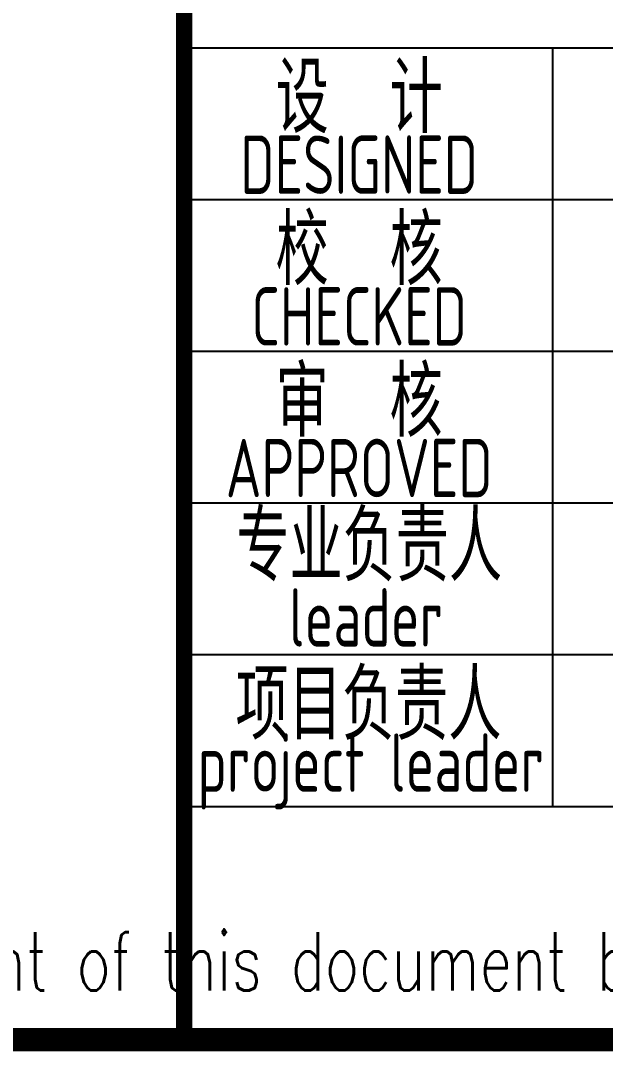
# Model space of a CAD drawing. Extents: x 5904849 to 6011887, y -826029 to -177002.
# Drawn here: x 5969248 to 5971755, y -356143 to -351725 of the extents above; entities that cross this region are included whole.
import ezdxf
from ezdxf.enums import TextEntityAlignment as Align

# ---------------------------------------------------------------- set-up
doc = ezdxf.new("R2010")
doc.units = 0
doc.header["$LTSCALE"] = 1000
doc.header["$MEASUREMENT"] = 0
doc.layers.get('0').update_dxf_attribs({"linetype": 'CONTINUOUS'})
doc.layers.add('PUB_TITLE', color=4, linetype='CONTINUOUS')
doc.styles.add('AHD', font='sceie.shx', dxfattribs={"width": 0.7, "bigfont": 'sceic.shx'})
doc.styles.add('ECEC_TQ', font='txt_l.shx', dxfattribs={"bigfont": 'hztxt_l.shx'})

msp = doc.modelspace()

# ---------------------------------------------------------------- linework, layer by layer
for p, q in [((5969949.4, -351842.5), (5980949.4, -351842.5)), ((5971529.4, -355092.5), (5971529.4, -351842.5)), ((5971529.4, -355092.5), (5971529.4, -351842.5)), ((5971529.4, -355092.5), (5971529.4, -351842.5)), ((5969949.4, -352492.5), (5975449.4, -352492.5)), ((5969949.4, -353142.5), (5975449.4, -353142.5)), ((5969949.4, -353792.5), (5975449.4, -353792.5)), ((5969949.4, -354442.5), (5975449.4, -354442.5)), ((5969949.4, -355092.5), (5987949.4, -355092.5)), ((5969949.4, -356092.5), (5987949.4, -356092.5))]:
    msp.add_line(p, q)
at = {"const_width": 70}
msp.add_lwpolyline([(5969949.4, -350092.5), (5969949.4, -356092.5)], dxfattribs=at)
at = {"layer": 'PUB_TITLE', "const_width": 100}
msp.add_lwpolyline([(5907349.4, -356092.5), (5987949.4, -356092.5), (5987949.4, -298692.5), (5907349.4, -298692.5)], close=True, dxfattribs=at)

# ---------------------------------------------------------------- texts
for s, height, style, width, p in [('设  计', 300, 'AHD', 0.8, (5970699.4, -352042.5)), ('设  计', 300, 'AHD', 0.8, (5970699.4, -352042.5)), ('DESIGNED', 250, 'AHD', 0.8, (5970699.4, -352342.5)), ('DESIGNED', 250, 'AHD', 0.8, (5970699.4, -352342.5)), ('校  核', 300, 'AHD', 0.8, (5970699.4, -352692.5)), ('校  核', 300, 'AHD', 0.8, (5970699.4, -352692.5)), ('CHECKED', 250, 'AHD', 0.8, (5970699.4, -352992.5)), ('CHECKED', 250, 'AHD', 0.8, (5970699.4, -352992.5)), ('审  核', 300, 'AHD', 0.8, (5970699.4, -353342.5)), ('审  核', 300, 'AHD', 0.8, (5970699.4, -353342.5)), ('APPROVED', 250, 'AHD', 0.8, (5970699.4, -353642.5)), ('APPROVED', 250, 'AHD', 0.8, (5970699.4, -353642.5)), ('专业负责人', 300, 'AHD', 0.8, (5970742.3, -353962.5)), ('leader', 250, 'AHD', 0.8, (5970729.4, -354282.5)), ('项目负责人', 300, 'AHD', 0.8, (5970739.4, -354642.5)), ('project leader', 250, 'AHD', 0.8, (5970749.4, -354942.5)), ('The proprietary right of this document belongs to Anhui Huadong Chemical And Medical Engineering  Co.,Ltd.  and any replication or transfer to the 3rd. side is forbidden without its permission. ', 250, 'ECEC_TQ', 0.72, (5978949.4, -355792.5))]:
    msp.add_text(s, height=height, dxfattribs=dict(style=style, width=width)).set_placement(p, align=Align.MIDDLE)

doc.saveas('drawing.dxf')
